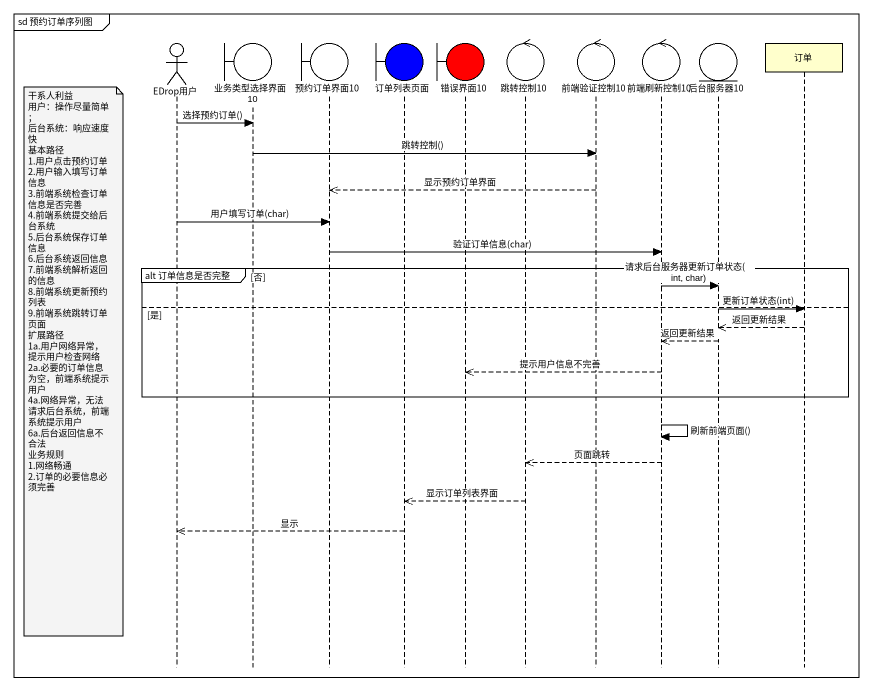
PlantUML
@startuml
mainframe sd 预约订单序列图
hide footbox
actor EDrop用户
boundary 业务类型选择界面10
boundary 预约订单界面10
boundary 订单列表页面 #0000FF
boundary 错误界面10 #FF0000
control 跳转控制10
control 前端验证控制10
control 前端刷新控制10
entity 后台服务器10
participant 订单

EDrop用户 -> 业务类型选择界面10 : 选择预约订单()
业务类型选择界面10 -> 前端验证控制10 : 跳转控制()
前端验证控制10 -->> 预约订单界面10 : 显示预约订单界面
EDrop用户 -> 预约订单界面10 : 用户填写订单(char)
预约订单界面10 -> 前端刷新控制10 : 验证订单信息(char)
group alt 订单信息是否完整 [否]
  前端刷新控制10 -> 后台服务器10 : 请求后台服务器更新订单状态(int, char)
else 是
  后台服务器10 -> 订单 : 更新订单状态(int)
  订单 -->> 后台服务器10 : 返回更新结果
  后台服务器10 -->> 前端刷新控制10 : 返回更新结果
  note left of EDrop用户
    干系人利益
    用户：操作尽量简单；
    后台系统：响应速度快
    基本路径
    1.用户点击预约订单
    2.用户输入填写订单信息
    3.前端系统检查订单信息是否完善
    4.前端系统提交给后台系统
    5.后台系统保存订单信息
    6.后台系统返回信息
    7.前端系统解析返回的信息
    8.前端系统更新预约列表
    9.前端系统跳转订单页面
    扩展路径
    1a.用户网络异常，提示用户检查网络
    2a.必要的订单信息为空，前端系统提示用户
    4a.网络异常，无法请求后台系统，前端系统提示用户
    6a.后台返回信息不合法
    业务规则
    1.网络畅通
    2.订单的必要信息必须完善
  end note
  前端刷新控制10 -->> 错误界面10 : 提示用户信息不完善
end
前端刷新控制10 -> 前端刷新控制10 : 刷新前端页面()
前端刷新控制10 -->> 跳转控制10 : 页面跳转
跳转控制10 -->> 订单列表页面 : 显示订单列表界面
订单列表页面 -->> EDrop用户 : 显示
@enduml
